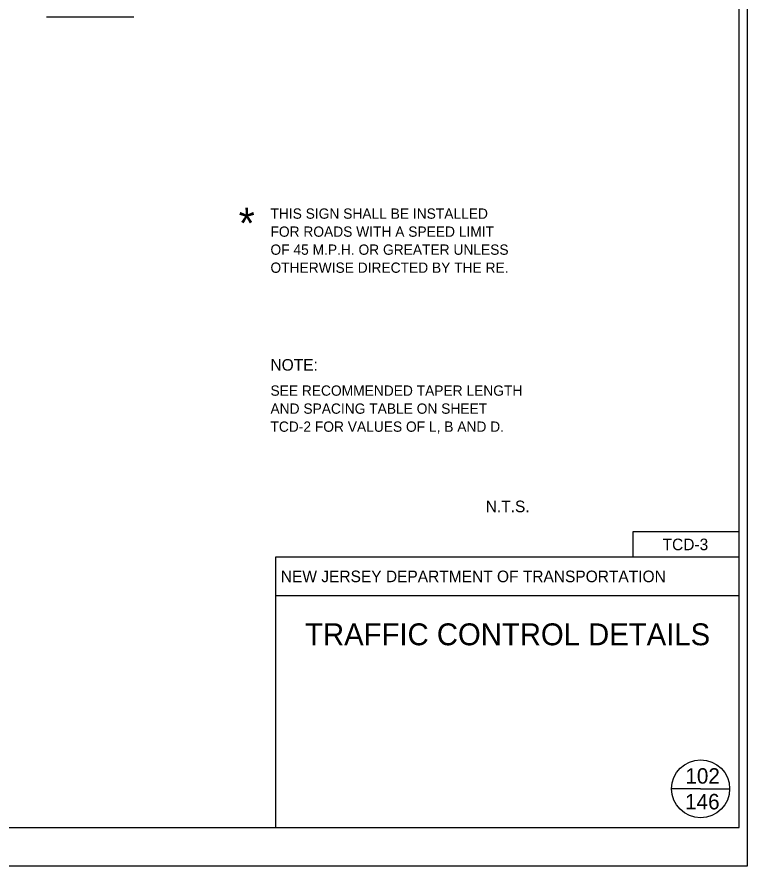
# Model space of a CAD drawing. Extents: x 499945 to 500993, y 499985 to 500645.
# Drawn here: x 500709.6 to 500993, y 499985 to 500314.8 of the extents above; entities that cross this region are included whole.
import ezdxf

# ---------------------------------------------------------------- set-up
doc = ezdxf.new("R2010")
doc.units = 0
for name, color, linetype in [('1', 7, 'Continuous'), ('41', 7, 'Continuous'), ('5', 7, 'Continuous'), ('56', 7, 'Continuous'), ('60', 7, 'Continuous'), ('63', 7, 'Continuous')]:
    doc.layers.add(name, color=color, linetype=linetype)

msp = doc.modelspace()

# ---------------------------------------------------------------- linework, layer by layer
at = {"layer": '1'}
for p, q in [((500990, 500000), (500990, 500630)), ((500990, 500114.84), (500948.66, 500114.84)), ((500948.66, 500114.84), (500948.66, 500105)), ((500990, 500105), (500810, 500105)), ((500810, 500105), (500810, 500000)), ((500990, 500090), (500810, 500090)), ((500975, 500015), (500963.75, 500015)), ((500975, 500015), (500986.25, 500015)), ((500000, 500000), (500990, 500000)), ((500993, 499985), (499944.83, 499985))]:
    msp.add_line(p, q, dxfattribs=at)
msp.add_circle((500975, 500015), 11.25, dxfattribs=at)
at = {"layer": '41'}
msp.add_line((500969.33, 500109.92), (500969.33, 500109.92), dxfattribs=at)
msp.add_lwpolyline([(499944.83, 500645), (500993, 500645), (500993, 499985), (499944.83, 499985)], close=True, dxfattribs=at)
at = {"layer": '56'}
msp.add_line((500721, 500314.79), (500754.97, 500314.79), dxfattribs=at)
at = {"layer": '60'}
msp.add_line((500737.99, 500314.79), (500737.99, 500314.79), dxfattribs=at)

# ---------------------------------------------------------------- texts
at = {"layer": '1'}
for s, height, p in [('*', 11.99, (500795.67, 500228.71)), ('THIS SIGN SHALL BE INSTALLED', 4, (500808, 500236.42)), ('FOR ROADS WITH A SPEED LIMIT', 4, (500808, 500229.42)), ('OF 45 M.P.H. OR GREATER UNLESS', 4, (500808, 500222.42)), ('OTHERWISE DIRECTED BY THE RE.', 4, (500808, 500215.42)), ('N.T.S.', 4.5, (500891.56, 500122.44)), ('TCD-3', 4.5, (500960.23, 500107.67)), ('NEW JERSEY DEPARTMENT OF TRANSPORTATION', 4.5, (500812.02, 500095.25)), ('TRAFFIC CONTROL DETAILS', 8.5, (500821.44, 500070.75)), ('146', 6, (500968.97, 500007))]:
    msp.add_text(s, height=height, dxfattribs=at).set_placement(p)
at = {"layer": '5'}
for s, height, p in [('NOTE:', 4.5, (500808, 500177.42)), ('SEE RECOMMENDED TAPER LENGTH', 4, (500808, 500167.67)), ('AND SPACING TABLE ON SHEET', 4, (500808, 500160.67)), ('TCD-2 FOR VALUES OF L, B AND D.', 4, (500808, 500153.67))]:
    msp.add_text(s, height=height, dxfattribs=at).set_placement(p)
at = {"layer": '63'}
msp.add_text('102', height=6, dxfattribs=at).set_placement((500969.07, 500017))

doc.saveas('drawing.dxf')
